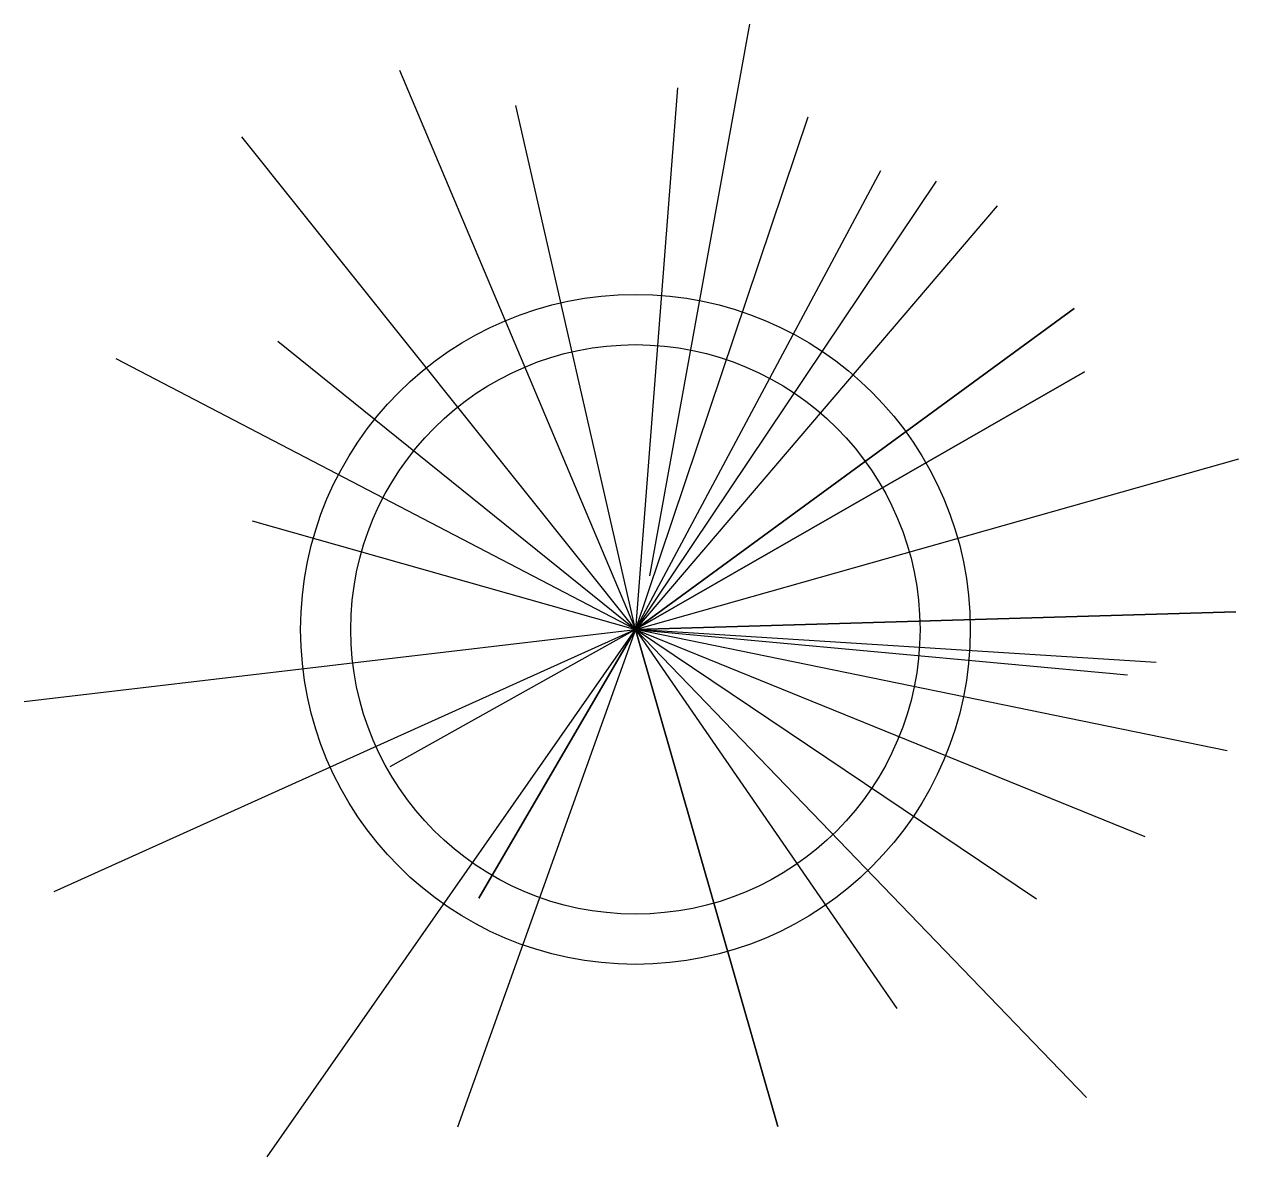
# Model space of a CAD drawing. Header units: millimetres. Extents: x 247.8 to 248.322, y 2609.32 to 2609.807.
import ezdxf

# ---------------------------------------------------------------- set-up
doc = ezdxf.new("R2010")
doc.units = ezdxf.units.MM
doc.header["$LTSCALE"] = 10
doc.layers.add('Vegetais', color=94, linetype='Continuous')

msp = doc.modelspace()

# ---------------------------------------------------------------- linework, layer by layer
at = {"layer": 'Vegetais'}
for p, q in [((248.11142, 2609.80711), (248.06836, 2609.57004)), ((247.96085, 2609.78739), (248.06236, 2609.54701)), ((248.08038, 2609.77979), (248.06236, 2609.54701)), ((248.06236, 2609.54701), (248.01085, 2609.77223)), ((248.13647, 2609.76719), (248.06236, 2609.54701)), ((248.06236, 2609.54701), (247.89305, 2609.75876)), ((248.06236, 2609.54701), (248.16797, 2609.74422)), ((248.19166, 2609.73974), (248.06236, 2609.54701)), ((248.21798, 2609.72906), (248.06236, 2609.54701)), ((248.06236, 2609.54701), (248.25108, 2609.68495)), ((248.25108, 2609.68495), (248.06236, 2609.54701)), ((247.90851, 2609.67092), (248.06236, 2609.54701)), ((248.06236, 2609.54701), (247.83898, 2609.66336)), ((248.06236, 2609.54701), (248.25544, 2609.65767)), ((248.25544, 2609.65767), (248.06236, 2609.54701)), ((248.06236, 2609.54701), (248.32183, 2609.62031)), ((247.89751, 2609.59372), (248.06236, 2609.54701)), ((248.06236, 2609.54701), (248.32063, 2609.55456)), ((248.32063, 2609.55456), (248.06236, 2609.54701)), ((247.7995, 2609.51605), (248.06236, 2609.54701)), ((248.06236, 2609.54701), (247.81225, 2609.43423)), ((247.90395, 2609.32035), (248.06236, 2609.54701)), ((248.06236, 2609.54701), (247.95668, 2609.4879)), ((248.06236, 2609.54701), (247.98577, 2609.3331)), ((248.06236, 2609.54701), (247.99497, 2609.43151)), ((247.99497, 2609.43151), (248.06236, 2609.54701)), ((248.28639, 2609.53278), (248.06236, 2609.54701)), ((248.06236, 2609.54701), (248.25633, 2609.34584)), ((248.06236, 2609.54701), (248.28152, 2609.458)), ((248.06236, 2609.54701), (248.12367, 2609.33326)), ((248.12367, 2609.33326), (248.06236, 2609.54701)), ((248.06236, 2609.54701), (248.17482, 2609.38398)), ((248.2348, 2609.43111), (248.06236, 2609.54701)), ((248.06236, 2609.54701), (248.27396, 2609.52753)), ((248.31693, 2609.49475), (248.06236, 2609.54701))]:
    msp.add_line(p, q, dxfattribs=at)
at = {"layer": 'Vegetais', "color": 2}
for radius in [0.144, 0.1224]:
    msp.add_circle((248.06236, 2609.54701), radius, dxfattribs=at)

doc.saveas('drawing.dxf')
